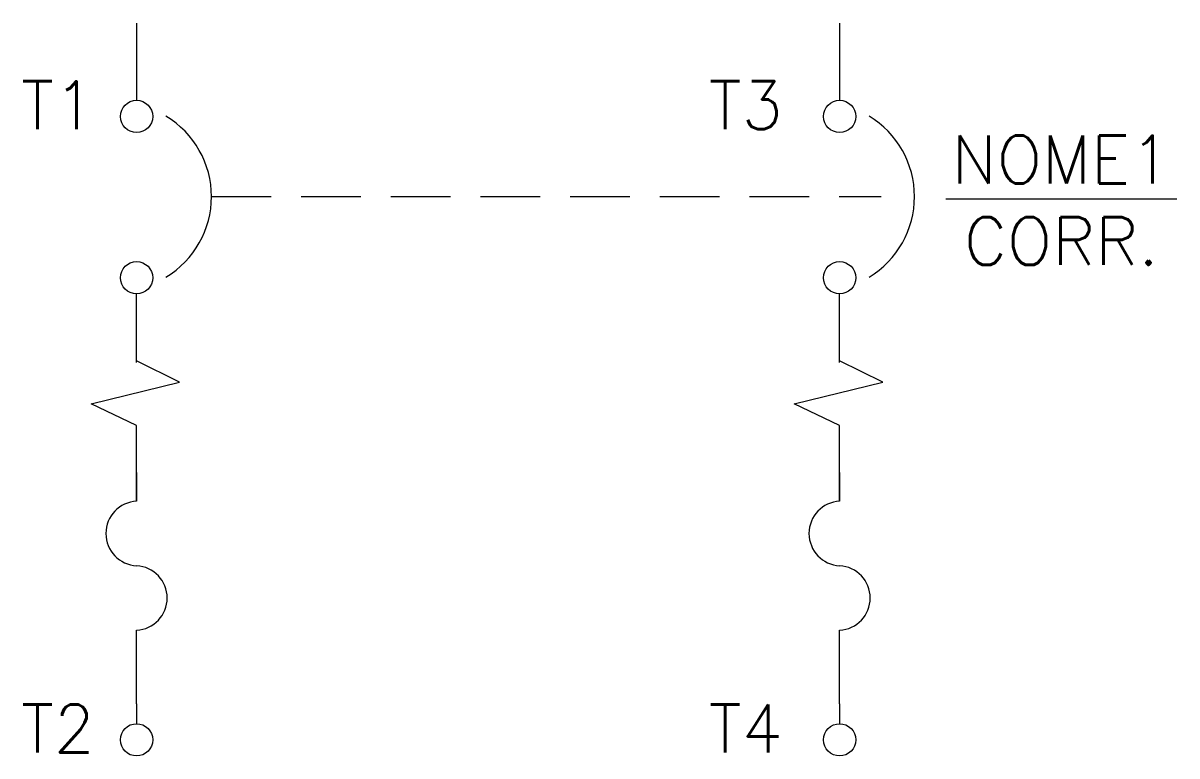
# Model space of a CAD drawing. Header units: millimetres. Extents: x -4.7 to 43.5, y -33 to -2.3.
import ezdxf
from ezdxf.enums import TextEntityAlignment as Align

# ---------------------------------------------------------------- set-up
doc = ezdxf.new("R2010")
doc.units = ezdxf.units.MM
doc.header["$LTSCALE"] = 10
doc.linetypes.add('HIDDEN', pattern=[0.375, 0.25, -0.125])
doc.styles.add('ROMANS', font='romans.shx')

msp = doc.modelspace()

# ---------------------------------------------------------------- linework, layer by layer
at = {"color": 7}
for p, q in [((0, -2.331), (0, -5.564)), ((29.4, -2.331), (29.4, -5.564)), ((33.84, -9.69), (43.505, -9.69)), ((0, -16.537), (0, -13.664)), ((29.4, -16.537), (29.4, -13.664)), ((1.8, -17.367), (0, -16.467)), ((31.2, -17.367), (29.4, -16.467)), ((-1.9, -18.267), (1.8, -17.367)), ((27.5, -18.267), (31.2, -17.367)), ((0, -19.167), (-1.9, -18.267)), ((29.4, -19.167), (27.5, -18.267)), ((0, -22.343), (0, -19.167)), ((29.4, -22.343), (29.4, -19.167)), ((0, -21.142), (0, -22.343)), ((29.4, -21.142), (29.4, -22.343)), ((0, -30.822), (0, -27.743)), ((29.4, -30.822), (29.4, -27.743)), ((0, -30.822), (0, -31.653)), ((29.4, -30.822), (29.4, -31.653))]:
    msp.add_line(p, q, dxfattribs=at)
at = {"color": 7, "linetype": 'HIDDEN', "flags": 128}
msp.add_lwpolyline([(3.132, -9.593), (31.132, -9.593)], dxfattribs=at)
at = {"color": 7}
for centre in [(0, -6.239), (29.4, -6.239), (0, -12.989), (29.4, -12.989), (0, -32.328), (29.4, -32.328)]:
    msp.add_circle(centre, 0.675, dxfattribs=at)
for centre, radius, start, end in [((-0.799, -9.593), 3.931, 301.0575, 58.9425), ((28.601, -9.593), 3.931, 301.0575, 58.9425), ((0.071, -23.693), 1.352, 93, 267), ((29.471, -23.693), 1.352, 93, 267), ((-0.071, -26.393), 1.352, 273, 87), ((29.329, -26.393), 1.352, 273, 87)]:
    msp.add_arc(centre, radius, start, end, dxfattribs=at)

# ---------------------------------------------------------------- texts
at = {"color": 7, "lineweight": -3, "style": 'ROMANS'}
for tag, p in [('T1', (-1.747, -5.765)), ('T3', (27.013, -5.765)), ('T2', (-1.747, -31.854)), ('T4', (27.013, -31.854))]:
    msp.add_attdef(tag, text='', height=2, dxfattribs=at).set_placement(p, align=Align.MIDDLE_RIGHT)
for tag, p in [('NOME1', (38.673, -8.043)), ('CORR.', (38.673, -11.455))]:
    msp.add_attdef(tag, text='', height=2, dxfattribs=at).set_placement(p, align=Align.MIDDLE_CENTER)

doc.saveas('drawing.dxf')
